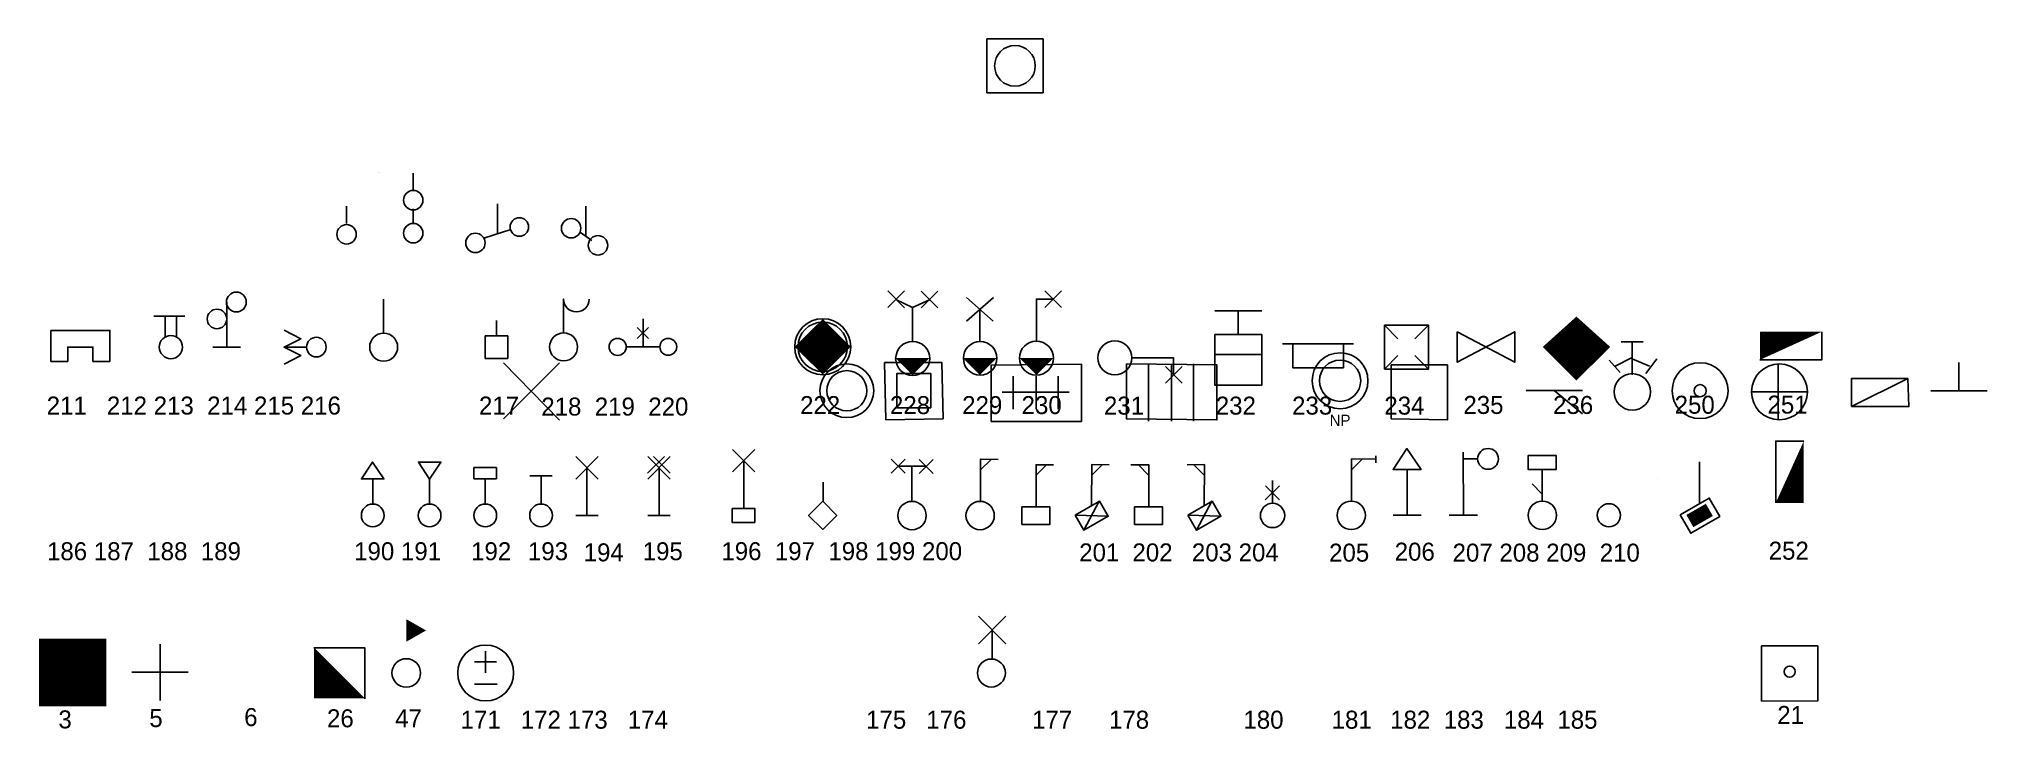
# Model space of a CAD drawing. Extents: x 0.01 to 8.68, y -0.02 to 3.07.
import ezdxf
from ezdxf.enums import TextEntityAlignment as Align

# ---------------------------------------------------------------- set-up
doc = ezdxf.new("R2010")
doc.units = 0
doc.layers.get('0').update_dxf_attribs({"linetype": 'CONTINUOUS'})

# ---------------------------------------------------------------- blocks, each defined once
blk = doc.blocks.new('3')
at = {"color": 0, "const_width": 0.6}
blk.add_lwpolyline([(-0.247631, 0.303568), (0.352874, 0.303568), (0.352874, -0.297372), (-0.247631, -0.297372)], close=True, dxfattribs=at)
blk = doc.blocks.new('5')
at = {"color": 0}
for p, q in [((0, 0.5), (0, -0.5)), ((-0.499667, 0), (0.499667, 0))]:
    blk.add_line(p, q, dxfattribs=at)
blk = doc.blocks.new('6')
at = {"color": 0}
for p, q in [((5.517708, 5.50019), (4.518385, 4.50019)), ((4.518385, 5.50019), (5.517708, 4.478558))]:
    blk.add_line(p, q, dxfattribs=at)
blk = doc.blocks.new('26')
at = {"color": 0}
blk.add_lwpolyline([(-0.003615, 0.000403, 1.275, 0, 0), (-0.452633, -0.448872, 0, 0, 0)], format="xyseb", dxfattribs=at)
blk.add_lwpolyline([(-0.456254, 0.449679), (0.449023, 0.449679), (0.448311, -0.458045)], dxfattribs=at)
blk = doc.blocks.new('47')
at = {"color": 0}
blk.add_lwpolyline([(0.351815, 0.756448, 0, 0.4, 0), (0, 0.756448, 0, 0, 0), (0, 0.247156, 0, 0, 0)], format="xyseb", dxfattribs=at)
blk.add_circle((0, 0), 0.254504, dxfattribs=at)
blk = doc.blocks.new('171')
at = {"color": 0}
for p, q in [((0.000379, 0), (0.000379, 0.389374)), ((-0.195314, 0.195825), (0.193797, 0.195825)), ((-0.199, -0.199118), (0.203146, -0.199118))]:
    blk.add_line(p, q, dxfattribs=at)
blk.add_circle((0.000379, 0), 0.497197, dxfattribs=at)
blk = doc.blocks.new('172')
at = {"color": 0}
for radius in [0.478234, 0.356903]:
    blk.add_circle((5.039474, 5.021632), radius, dxfattribs=at)
blk = doc.blocks.new('173')
at = {"color": 0}
for points in [[(4.518385, 4.500569), (5.539705, 4.521442), (5.518088, 5.521822), (4.497147, 5.521822)], [(4.714078, 4.717267), (5.319361, 4.717267), (5.322395, 5.325996), (4.714078, 5.325996)]]:
    blk.add_lwpolyline(points, close=True, dxfattribs=at)
blk = doc.blocks.new('174')
at = {"color": 0}
for p, q in [((4.605612, 5.304365), (4.605612, 4.717268)), ((5.018236, 4.717268), (5.018236, 5.304365)), ((5.409243, 5.304365), (5.409243, 4.717268)), ((4.409919, 5.021632), (5.604936, 5.021632))]:
    blk.add_line(p, q, dxfattribs=at)
blk.add_lwpolyline([(4.214226, 4.50019), (5.821867, 4.50019), (5.821867, 5.521442), (4.214226, 5.50019)], close=True, dxfattribs=at)
blk = doc.blocks.new('175')
at = {"color": 0}
for p, q in [((4.605233, 5.50019), (4.605233, 4.478558)), ((5.017857, 5.478558), (5.017857, 4.478558)), ((5.409243, 5.50019), (5.409243, 4.478558))]:
    blk.add_line(p, q, dxfattribs=at)
blk.add_lwpolyline([(4.214226, 5.49981), (4.214226, 4.521442), (5.821867, 4.50019), (5.821867, 5.478558)], close=True, dxfattribs=at)
blk = doc.blocks.new('176')
at = {"color": 0}
for p, q in [((-0.228131, 0.518117), (0.260628, 1.007207)), ((-0.228131, 1.007207), (0.260628, 0.518117)), ((0.015066, 0.76342), (0.015066, 0.244411))]:
    blk.add_line(p, q, dxfattribs=at)
blk.add_circle((0.004183, -0.002093), 0.249211, dxfattribs=at)
blk = doc.blocks.new('178')
at = {"color": 0}
blk.add_lwpolyline([(4.518385, 4.521442), (5.517708, 4.50019), (5.517708, 5.478558), (4.518385, 5.478558)], close=True, dxfattribs=at)
blk = doc.blocks.new('180')
at = {"color": 0}
for p, q in [((4.518384, 5.021632), (5.518087, 5.021632)), ((5.018236, 5.021632), (5.518087, 4.608729))]:
    blk.add_line(p, q, dxfattribs=at)
blk = doc.blocks.new('181')
at = {"color": 0}
for p, q in [((4.800926, 5.347628), (4.605612, 5.565086)), ((5.018236, 5.608729), (4.714078, 5.456547)), ((4.822543, 5.891082), (5.213929, 5.891082)), ((5.018236, 5.304365), (5.018236, 5.891082)), ((5.018236, 5.587097), (5.322395, 5.456547)), ((5.257164, 5.325996), (5.452857, 5.587097))]:
    blk.add_line(p, q, dxfattribs=at)
blk.add_circle((5.018236, 5), 0.324259, dxfattribs=at)
blk = doc.blocks.new('177')
at = {"color": 0}
for radius in [0.497197, 0.367493]:
    blk.add_circle((5.017857, 5), radius, dxfattribs=at)
blk.add_text('NP', height=0.2, dxfattribs=at).set_placement((5.017857, 4.195446), align=Align.CENTER)
blk = doc.blocks.new('182')
at = {"color": 0}
for radius in [0.497197, 0.108086]:
    blk.add_circle((5.018236, 5.021632), radius, dxfattribs=at)
blk = doc.blocks.new('183')
at = {"color": 0}
for p, q in [((4.996998, 5.50019), (4.996998, 4.522201)), ((4.540381, 5.00038), (5.518088, 5.00038))]:
    blk.add_line(p, q, dxfattribs=at)
blk.add_circle((5.018236, 5.00038), 0.497197, dxfattribs=at)
blk = doc.blocks.new('184')
at = {"color": 0}
blk.add_line((4.518764, 4.738899), (5.518467, 5.239089), dxfattribs=at)
blk.add_lwpolyline([(4.518764, 4.738899), (5.539705, 4.738899), (5.518467, 5.23871), (4.519143, 5.239089)], close=True, dxfattribs=at)
blk = doc.blocks.new('185')
at = {"color": 0}
for p, q in [((5.018236, 5.021632), (5.018236, 5.521442)), ((4.518385, 5.021632), (5.517708, 5.021632))]:
    blk.add_line(p, q, dxfattribs=at)
blk = doc.blocks.new('188')
at = {"color": 0}
for p, q in [((5.018236, 5.543074), (5.018236, 5.002277)), ((4.779309, 4.934345), (5.257543, 5.086528))]:
    blk.add_line(p, q, dxfattribs=at)
blk.add_lwpolyline([(4.410298, 5.543074, 0, 0.2, 0), (4.734557, 5.543074, 0, 0, 0), (5.318223, 5.543074, 0.2, 0, 0), (5.620864, 5.543074, 0, 0, 0)], format="xyseb", dxfattribs=at)
for centre, radius in [((5.409622, 5.13055), 0.164726), ((4.627229, 4.847438), 0.172938)]:
    blk.add_circle(centre, radius, dxfattribs=at)
blk = doc.blocks.new('189')
at = {"color": 0}
for p, q in [((4.996998, 5.49981), (4.996998, 4.959013)), ((4.887395, 5.043264), (5.103567, 4.891841))]:
    blk.add_line(p, q, dxfattribs=at)
blk.add_lwpolyline([(4.431157, 5.49981, 0, 0.2, 0), (4.733799, 5.49981, 0, 0, 0), (5.317464, 5.49981, 0.2, 0, 0), (5.620106, 5.49981, 0, 0, 0)], format="xyseb", dxfattribs=at)
for centre in [(4.735695, 5.108539), (5.213929, 4.804175)]:
    blk.add_circle(centre, 0.172938, dxfattribs=at)
blk = doc.blocks.new('190')
at = {"color": 0}
blk.add_lwpolyline([(0, 0.198295), (0, 0.649967), (0.198183, 0.649967), (-0.00367, 0.947409), (-0.201853, 0.649967), (0, 0.649967)], dxfattribs=at)
blk.add_circle((0, 0), 0.201967, dxfattribs=at)
blk = doc.blocks.new('191')
at = {"color": 0}
blk.add_lwpolyline([(0, 0.197936), (0, 0.647305), (0.20316, 0.946884), (-0.197814, 0.946884), (0, 0.647305)], dxfattribs=at)
blk.add_circle((0, 0), 0.201967, dxfattribs=at)
blk = doc.blocks.new('192')
at = {"color": 0}
blk.add_lwpolyline([(0, 0.197936), (0, 0.652654), (0.197814, 0.652654), (0.197814, 0.850591), (-0.20316, 0.850591), (-0.20316, 0.652654), (0, 0.652654)], dxfattribs=at)
blk.add_circle((0, 0), 0.201967, dxfattribs=at)
blk = doc.blocks.new('193')
at = {"color": 0}
for p, q in [((-0.197814, 0.700801), (0.197814, 0.700801)), ((0, 0.203286), (0, 0.700801))]:
    blk.add_line(p, q, dxfattribs=at)
blk.add_circle((0, 0), 0.201967, dxfattribs=at)
blk = doc.blocks.new('194')
at = {"color": 0}
for p, q in [((-0.197814, 0.647305), (0.197814, 1.048527)), ((-0.197814, 1.048527), (0.197814, 0.647305)), ((0, 0), (0, 0.845241)), ((-0.197814, 0), (0.197814, 0))]:
    blk.add_line(p, q, dxfattribs=at)
blk = doc.blocks.new('186')
at = {"color": 0}
blk.add_line((5.018236, 5.49981), (5.018236, 5.194687), dxfattribs=at)
blk.add_lwpolyline([(4.40954, 5.49981, 0, 0.2, 0), (4.714078, 5.49981, 0, 0, 0), (5.319361, 5.49981, 0.2, 0, 0), (5.600385, 5.49981, 0, 0, 0)], format="xyseb", dxfattribs=at)
blk.add_circle((5.018236, 5), 0.173055, dxfattribs=at)
blk = doc.blocks.new('187')
at = {"color": 0}
for p, q in [((5.018236, 6.086907), (5.018236, 5.784061)), ((5.018236, 5.456167), (5.018236, 5.196584))]:
    blk.add_line(p, q, dxfattribs=at)
blk.add_lwpolyline([(4.409919, 6.108159, 0, 0.2, 0), (4.696253, 6.103985, 0, 0, 0), (5.301536, 6.103985, 0.2, 0, 0), (5.604177, 6.103985, 0, 0, 0)], format="xyseb", dxfattribs=at)
for centre in [(5.018236, 5.608349), (5.018236, 5.021252)]:
    blk.add_circle(centre, 0.173055, dxfattribs=at)
blk = doc.blocks.new('195')
at = {"color": 0}
for p, q in [((-0.20316, 0.748948), (0.096234, 1.048527)), ((-0.197814, 0.647305), (0.197814, 1.048527)), ((-0.197814, 1.048527), (0.197814, 0.647305)), ((-0.10158, 1.048527), (0.197814, 0.748948)), ((0, 0), (0, 0.845241)), ((-0.197814, 0), (0.197814, 0))]:
    blk.add_line(p, q, dxfattribs=at)
blk = doc.blocks.new('196')
at = {"color": 0}
for p, q in [((-0.197814, 0.775696), (0.197814, 1.176918)), ((-0.197814, 1.176918), (0.197814, 0.775696)), ((0, 0.128391), (0, 0.973632))]:
    blk.add_line(p, q, dxfattribs=at)
blk.add_lwpolyline([(-0.20316, 0.128391), (0.197814, 0.128391), (0.197814, -0.123041), (-0.20316, -0.123041)], close=True, dxfattribs=at)
blk = doc.blocks.new('197')
at = {"color": 0}
blk.add_line((0.003739, 0.594872), (0.003739, 0.25067), dxfattribs=at)
blk.add_lwpolyline([(-0.757131, 0.597723, 0, 0.25, 0), (-0.376459, 0.597723, 0, 0, 0), (0.380145, 0.597723, 0.25, 0, 0), (0.731425, 0.597723, 0, 0, 0)], format="xyseb", dxfattribs=at)
blk.add_lwpolyline([(0, 0.254108), (-0.25395, 0), (0, -0.24742), (0.247268, 0)], close=True, dxfattribs=at)
blk = doc.blocks.new('198')
at = {"color": 0}
for p, q in [((-0.122595, 1.001088), (-0.371739, 0.755761)), ((-0.371739, 1.001088), (-0.122595, 0.751805)), ((-0.248424, 0.875976), (0.252794, 0.875976)), ((-0.001156, 0.247395), (-0.001156, 0.875976)), ((0.373086, 0.996343), (0.125819, 0.748923)), ((0.125819, 0.996343), (0.373086, 0.748923))]:
    blk.add_line(p, q, dxfattribs=at)
blk.add_circle((-0.001156, -0.000025), 0.252459, dxfattribs=at)
blk = doc.blocks.new('199')
at = {"color": 0}
blk.add_line((0.193332, 1.00005), (0.009322, 0.815925), dxfattribs=at)
blk.add_lwpolyline([(0.005643, 0.252499), (0.005643, 1.003733), (0.318459, 1.00005)], dxfattribs=at)
blk.add_circle((0, 0), 0.252459, dxfattribs=at)
blk = doc.blocks.new('200')
at = {"color": 0}
blk.add_line((0.190755, 0.901173), (0.006746, 0.717046), dxfattribs=at)
blk.add_lwpolyline([(0.003066, 0.15362), (0.003066, 0.904855), (0.315881, 0.901173)], dxfattribs=at)
blk.add_lwpolyline([(-0.2492, 0.152841), (0.2492, 0.152841), (0.2492, -0.156863), (-0.2492, -0.156863)], close=True, dxfattribs=at)
blk = doc.blocks.new('201')
at = {"color": 0}
for p, q in [((0.189312, 0.903519), (0.005304, 0.719394)), ((-0.292773, 0.009774), (0.295718, -0.012721)), ((-0.13591, -0.261921), (0.135374, 0.256964))]:
    blk.add_line(p, q, dxfattribs=at)
blk.add_lwpolyline([(0, 0.180996), (0.001624, 0.907201), (0.314439, 0.903519)], dxfattribs=at)
blk.add_lwpolyline([(-0.292773, 0.009774), (0.138855, 0.258974), (0.295718, -0.012721), (-0.13591, -0.261921)], close=True, dxfattribs=at)
blk = doc.blocks.new('202')
at = {"color": 0}
blk.add_line((0, 0.715939), (-0.180871, 0.900957), dxfattribs=at)
blk.add_lwpolyline([(0.003066, 0.15362), (0.003066, 0.904855), (-0.31351, 0.900957)], dxfattribs=at)
blk.add_lwpolyline([(-0.2492, 0.152841), (0.2492, 0.152841), (0.2492, -0.156863), (-0.2492, -0.156863)], close=True, dxfattribs=at)
blk = doc.blocks.new('203')
at = {"color": 0}
for p, q in [((0, 0.715939), (-0.18489, 0.900958)), ((-0.292773, 0.009774), (0.295718, -0.012721)), ((-0.13591, -0.261921), (0.135374, 0.256964))]:
    blk.add_line(p, q, dxfattribs=at)
blk.add_lwpolyline([(0, 0.180996), (0.001624, 0.907201), (-0.301453, 0.904979)], dxfattribs=at)
blk.add_lwpolyline([(-0.292773, 0.009774), (0.138855, 0.258974), (0.295718, -0.012721), (-0.13591, -0.261921)], close=True, dxfattribs=at)
blk = doc.blocks.new('204')
at = {"color": 0}
for p, q in [((-0.124863, 0.278135), (0.128357, 0.531529)), ((-0.120844, 0.531529), (0.128357, 0.278135)), ((0, 0.625551), (0, 0.212508))]:
    blk.add_line(p, q, dxfattribs=at)
blk.add_lwpolyline([(-0.757114, 0.626485, 0, 0.25, 0), (-0.376441, 0.626485, 0, 0, 0), (0.380162, 0.626485, 0.25, 0, 0), (0.731442, 0.626485, 0, 0, 0)], format="xyseb", dxfattribs=at)
blk.add_circle((0.003756, 0.001723), 0.216319, dxfattribs=at)
blk = doc.blocks.new('205')
at = {"color": 0}
for p, q in [((0.434339, 0.936155), (0.434339, 1.056518)), ((0.192688, 0.999809), (0.008677, 0.815682))]:
    blk.add_line(p, q, dxfattribs=at)
blk.add_lwpolyline([(0.004997, 0.252257), (0.004997, 1.003491), (0.433446, 1.001269)], dxfattribs=at)
blk.add_circle((-0.000645, -0.000241), 0.252459, dxfattribs=at)
blk = doc.blocks.new('206')
at = {"color": 0}
blk.add_line((-0.252745, 0), (0.248533, 0), dxfattribs=at)
blk.add_lwpolyline([(0, 0), (0.000011, 0.816131), (0.24774, 0.816131), (-0.004576, 1.187935), (-0.252304, 0.816131), (0.000011, 0.816131)], dxfattribs=at)
blk = doc.blocks.new('207')
at = {"color": 0}
for p, q in [((0.004213, 0), (0, 1.125399)), ((0, 1.003165), (0.256958, 1.003165)), ((-0.248533, 0), (0.252745, 0))]:
    blk.add_line(p, q, dxfattribs=at)
blk.add_circle((0.442304, 1.003165), 0.185346, dxfattribs=at)
blk = doc.blocks.new('208')
at = {"color": 0}
blk.add_line((0, 0.375133), (-0.181134, 0.560591), dxfattribs=at)
blk.add_lwpolyline([(0, 0.24742), (0, 0.815818), (0.247268, 0.815818), (0.247268, 1.063239), (-0.25395, 1.063239), (-0.25395, 0.815818), (0, 0.815818)], dxfattribs=at)
blk.add_circle((0, 0), 0.252459, dxfattribs=at)
blk = doc.blocks.new('209')
at = {"color": 0}
blk.add_circle((0, 0), 0.206, dxfattribs=at)
blk = doc.blocks.new('210')
at = {"color": 0}
blk.add_line((0.000244, 0.948315), (0.000244, 0.21009), dxfattribs=at)
for points in [[(-0.604342, 0.949178, 0, 0.2, 0), (-0.299804, 0.949178, 0, 0, 0), (0.305479, 0.949178, 0.2, 0, 0), (0.586503, 0.949178, 0, 0, 0)], [(-0.750132, 0.649715, 0, 0.2, 0), (-0.500757, 0.646343, 0, 0, 0), (0.500113, 0.646343, 0.2, 0, 0), (0.749488, 0.646343, 0, 0, 0)]]:
    blk.add_lwpolyline(points, format="xyseb", dxfattribs=at)
blk.add_lwpolyline([(-0.34626, 0.00784), (0.171693, 0.30688), (0.359929, -0.019153), (-0.158025, -0.318194)], close=True, dxfattribs=at)
at = {"color": 0, "const_width": 0.25}
blk.add_lwpolyline([(-0.17336, -0.101816), (0.173171, 0.095479)], dxfattribs=at)
blk = doc.blocks.new('212')
at = {"color": 0}
for p, q in [((-0.300601, 0.549104), (0.248115, 0.549104)), ((-0.1002, 0.176668), (-0.1002, 0.549104)), ((0.1002, 0.176668), (0.1002, 0.549104))]:
    blk.add_line(p, q, dxfattribs=at)
blk.add_circle((0, 0), 0.205566, dxfattribs=at)
blk = doc.blocks.new('211')
at = {"color": 0}
blk.add_lwpolyline([(-0.52486, 0.296038), (0.52486, 0.296038), (0.52486, -0.253065), (0.224258, -0.253065), (0.224258, 0), (-0.224258, 0), (-0.224258, -0.253065), (-0.52486, -0.253065)], close=True, dxfattribs=at)
blk.add_lwpolyline([(0, 0, 0, 0, 0), (-0.226804, -0.392835, 0.2, 0, 0), (-0.374823, -0.649212, 0, 0, 0)], format="xyseb", dxfattribs=at)
blk = doc.blocks.new('213')
at = {"color": 0}
for p, q in [((0, 0.802169), (0, 0)), ((-0.248115, 0), (0.248115, 0))]:
    blk.add_line(p, q, dxfattribs=at)
for centre, radius in [((0.171772, 0.802169), 0.176544), ((-0.174158, 0.501355), 0.174158)]:
    blk.add_circle(centre, radius, dxfattribs=at)
blk = doc.blocks.new('214')
at = {"color": 0}
blk.add_line((-0.572574, 0), (-0.171772, 0), dxfattribs=at)
blk.add_lwpolyline([(-0.572574, -0.300601), (-0.271761, -0.147915), (-0.572574, 0), (-0.271761, 0.147915), (-0.572574, 0.300601)], dxfattribs=at)
blk.add_circle((0.002386, 0), 0.174158, dxfattribs=at)
blk = doc.blocks.new('215')
at = {"color": 0}
blk.add_line((0, 0.244749), (0, 0.850399), dxfattribs=at)
blk.add_circle((0, 0), 0.248897, dxfattribs=at)
blk = doc.blocks.new('216')
at = {"color": 0}
blk.add_lwpolyline([(0, -0.402384, 0, 0, 0), (0, 0.199118, 0.3, 0, 0), (0, 0.601502, 0, 0, 0)], format="xyseb", dxfattribs=at)
blk = doc.blocks.new('217')
at = {"color": 0}
blk.add_line((0.002991, 0.475898), (0.002991, 0.200536), dxfattribs=at)
blk.add_lwpolyline([(-0.605705, 0.478178, 0, 0.2, 0), (-0.301167, 0.478178, 0, 0, 0), (0.304116, 0.478178, 0.2, 0, 0), (0.58514, 0.478178, 0, 0, 0)], format="xyseb", dxfattribs=at)
blk.add_lwpolyline([(-0.197413, 0.200536), (0.203395, 0.200536), (0.203395, -0.200536), (-0.197413, -0.200536)], close=True, dxfattribs=at)
blk = doc.blocks.new('218')
at = {"color": 0}
blk.add_lwpolyline([(0, 0.244749), (0, 0.850399, 1), (0.456042, 0.850399, -4.028258)], format="xyb", dxfattribs=at)
blk.add_circle((0, 0), 0.248897, dxfattribs=at)
blk = doc.blocks.new('219')
at = {"color": 0}
for p, q in [((0.101391, 0.347826), (-0.098977, 0.149758)), ((-0.098977, 0.347826), (0.101391, 0.149758)), ((0.002414, 0.5), (0.002414, 0)), ((0, 0), (-0.296931, 0)), ((0.002414, 0), (0.301759, 0))]:
    blk.add_line(p, q, dxfattribs=at)
blk.add_lwpolyline([(-0.606282, 0.502333, 0, 0.2, 0), (-0.301744, 0.502333, 0, 0, 0), (0.303539, 0.502333, 0.2, 0, 0), (0.584563, 0.502333, 0, 0, 0)], format="xyseb", dxfattribs=at)
for centre, radius in [((-0.449018, 0), 0.152087), ((0.451432, 0), 0.149673)]:
    blk.add_circle(centre, radius, dxfattribs=at)
blk = doc.blocks.new('220')
at = {"color": 0}
blk.add_lwpolyline([(4.518385, 4.521063), (5.517708, 4.521442), (5.517708, 5.478178), (4.518385, 5.478178)], close=True, dxfattribs=at)
blk.add_circle((5.018236, 5), 0.361746, dxfattribs=at)
blk = doc.blocks.new('222')
at = {"color": 0}
blk.add_lwpolyline([(0, 0.247272, 0, 0.5, 0), (0, 0, 0.5, 0, 0), (0, -0.247272, 0, 0, 0)], format="xyseb", dxfattribs=at)
for radius in [0.249437, 0.219726]:
    blk.add_circle((0, 0), radius, dxfattribs=at)
blk = doc.blocks.new('228')
at = {"color": 0}
for p, q in [((-0.369607, 0.996574), (-0.120463, 0.747291)), ((-0.120463, 0.996574), (-0.369607, 0.751247)), ((0, 0.75212), (-0.250503, 0.868887)), ((0.375218, 0.991829), (0.127951, 0.744409)), ((0.127951, 0.991829), (0.375218, 0.744409))]:
    blk.add_line(p, q, dxfattribs=at)
blk.add_lwpolyline([(0.250503, 0.865453), (0, 0.75212), (0, 0.250707)], dxfattribs=at)
blk.add_lwpolyline([(0, 0, 0.5, 0, 0), (0, -0.250707, 0, 0, 0)], format="xyseb", dxfattribs=at)
blk.add_circle((0.000976, -0.004539), 0.252459, dxfattribs=at)
blk = doc.blocks.new('229')
at = {"color": 0}
for p, q in [((0.202461, 0.899796), (-0.199029, 0.549494)), ((-0.199029, 0.899796), (0.199029, 0.549494)), ((0, 0.243838), (0, 0.721211))]:
    blk.add_line(p, q, dxfattribs=at)
blk.add_lwpolyline([(0, 0, 0.5, 0, 0), (0, -0.250707, 0, 0, 0)], format="xyseb", dxfattribs=at)
blk.add_circle((0.004183, -0.002093), 0.249211, dxfattribs=at)
blk = doc.blocks.new('230')
at = {"color": 0}
for p, q in [((0.373086, 0.996343), (0.125819, 0.748923)), ((0.125819, 0.996343), (0.373086, 0.748923))]:
    blk.add_line(p, q, dxfattribs=at)
blk.add_lwpolyline([(0, 0.250707), (0, 0.875756), (0.247071, 0.875756)], dxfattribs=at)
blk.add_lwpolyline([(0, 0, 0.5, 0, 0), (0, -0.250707, 0, 0, 0)], format="xyseb", dxfattribs=at)
blk.add_circle((-0.001156, -0.000025), 0.252459, dxfattribs=at)
blk = doc.blocks.new('231')
at = {"color": 0}
for p, q in [((0.996343, -0.373086), (0.748923, -0.125819)), ((0.996343, -0.125819), (0.748923, -0.373086))]:
    blk.add_line(p, q, dxfattribs=at)
blk.add_lwpolyline([(0.871612, -0.250707), (0.871612, 0), (0.250503, 0)], dxfattribs=at)
blk.add_circle((-0.000025, 0.001156), 0.252459, dxfattribs=at)
blk = doc.blocks.new('232')
at = {"color": 0}
for p, q in [((0, 0.69717), (0.350017, 0.69717)), ((-0.353449, 0.048081), (0.350017, 0.048081))]:
    blk.add_line(p, q, dxfattribs=at)
blk.add_lwpolyline([(-0.350017, 0.69717), (0, 0.69717), (0, 0.346868), (-0.350017, 0.346868), (-0.350017, -0.401817), (0.350017, -0.401817), (0.350017, 0.346868), (0, 0.346868)], dxfattribs=at)
blk = doc.blocks.new('233')
at = {"color": 0}
blk.add_line((0.374038, 0.175151), (0.521594, 0.175151), dxfattribs=at)
blk.add_lwpolyline([(-0.528458, 0.175151), (0.374038, 0.175151), (0.374038, -0.178586), (-0.37747, -0.178586), (-0.37747, 0.175151)], dxfattribs=at)
blk = doc.blocks.new('234')
at = {"color": 0}
for p, q in [((-0.329428, 0.322828), (-0.13383, 0.120202)), ((0.322565, 0.322828), (0.120104, 0.120202)), ((-0.33286, -0.329696), (-0.13383, -0.12707)), ((0.322565, -0.326262), (0.120104, -0.12707))]:
    blk.add_line(p, q, dxfattribs=at)
blk.add_lwpolyline([(-0.329428, 0.322828), (0.322565, 0.322828), (0.322565, -0.326262), (-0.329428, -0.326262)], close=True, dxfattribs=at)
blk = doc.blocks.new('235')
at = {"color": 0}
blk.add_lwpolyline([(-0.427041, 0.22362), (0.423705, -0.226957), (0.423705, 0.22362), (-0.427041, -0.226957)], close=True, dxfattribs=at)
blk = doc.blocks.new('236')
at = {"color": 0}
blk.add_lwpolyline([(0, 0.449898, 0, 1, 0), (0, 0, 1, 0, 0), (0, -0.497979, 0, 0, 0)], format="xyseb", dxfattribs=at)
blk = doc.blocks.new('21')
at = {"color": 0}
blk.add_lwpolyline([(-0.500262, -0.522648), (0.499472, -0.521442), (0.499472, 0.456926), (-0.499851, 0.456926)], close=True, dxfattribs=at)
blk.add_circle((0, 0), 0.099484, dxfattribs=at)
blk = doc.blocks.new('250')
at = {"color": 0}
blk.add_lwpolyline([(-0.000604, -0.999816, 0, 0, 0), (-0.000604, -0.398314, 0.3, 0, 0), (-0.000604, 0.00407, 0, 0, 0)], format="xyseb", dxfattribs=at)
blk = doc.blocks.new('251')
at = {"color": 0}
for points in [[(0, 0.25, 1.1, 0, 0), (0, 0, 0, 0, 0)], [(-0.551, 0, 0.5, 0, 0), (0, 0, 0, 0, 0)]]:
    blk.add_lwpolyline(points, format="xyseb", dxfattribs=at)
blk.add_lwpolyline([(0.552, 0.25), (0.552, -0.249), (-0.551, -0.25)], dxfattribs=at)
blk = doc.blocks.new('252')
at = {"color": 0}
for points in [[(0.249, 0, 1.1, 0, 0), (0, 0, 0, 0, 0)], [(0, -0.55, 0.5, 0, 0), (0, 0, 0, 0, 0)]]:
    blk.add_lwpolyline(points, format="xyseb", dxfattribs=at)
blk.add_lwpolyline([(0.249, 0.55), (-0.25, 0.55), (-0.25, -0.55)], dxfattribs=at)

msp = doc.modelspace()

# ---------------------------------------------------------------- block references
at = {"color": 0}
for name, p, xscale, yscale, zscale in [('220', (3.0993, 1.6981), 0.25, 0.25, 0.25), ('187', (0.4229, 0.9487), 0.25, 0.25, 0.25), ('186', (0.1264, 0.9487), 0.25, 0.25, 0.25), ('188', (0.7973, 0.9487), 0.25, 0.25, 0.25), ('189', (1.1959, 0.9487), 0.25, 0.25, 0.25), ('213', (0.8479, 1.6971), 0.25, 0.25, 0.25), ('215', (1.546, 1.6971), 0.25, 0.25, 0.25), ('218', (2.3462, 1.6981), 0.25, 0.25, 0.25), ('222', (3.4989, 1.6985), 0.5, 0.5, 0.5), ('228', (3.8988, 1.6481), 0.3, 0.3, 0.3), ('229', (4.1979, 1.6481), 0.3, 0.3, 0.3), ('230', (4.4497, 1.6481), 0.3, 0.3, 0.3), ('236', (6.8514, 1.698), 0.3, 0.3, 0.3), ('212', (0.5995, 1.6971), 0.25, 0.25, 0.25), ('216', (1.8072, 1.6971), 0.25, 0.25, 0.25), ('217', (2.047, 1.6971), 0.25, 0.25, 0.25), ('219', (2.699, 1.6981), 0.25, 0.25, 0.25), ('232', (5.3475, 1.6491), 0.3, 0.3, 0.3), ('250', (7.35, 1.8507), 0.25, 0.25, 0.25), ('251', (7.8054, 1.703), 0.25, 0.25, 0.25), ('211', (0.197, 1.6971), 0.25, 0.25, 0.25), ('214', (1.2462, 1.6971), 0.25, 0.25, 0.25), ('234', (6.0971, 1.6975), 0.3, 0.3, 0.3), ('235', (6.4496, 1.698), 0.3, 0.3, 0.3), ('231', (4.7982, 1.6491), 0.3, 0.3, 0.3), ('233', (5.7029, 1.6588), 0.3, 0.3, 0.3), ('177', (4.5455, 0.2976), 0.25, 0.25, 0.25), ('181', (5.8452, 0.248), 0.25, 0.25, 0.25), ('6', (0.9487, 0.2525), 0.25, 0.25, 0.25), ('172', (2.3463, 0.2478), 0.25, 0.25, 0.25), ('173', (2.6496, 0.2478), 0.25, 0.25, 0.25), ('174', (3.1944, 0.2416), 0.25, 0.25, 0.25), ('175', (3.7965, 0.248), 0.25, 0.25, 0.25), ('178', (4.898, 0.248), 0.25, 0.25, 0.25), ('182', (6.1468, 0.2478), 0.25, 0.25, 0.25), ('183', (6.4997, 0.2478), 0.25, 0.25, 0.25), ('185', (7.2983, 0.2478), 0.25, 0.25, 0.25), ('180', (5.4982, 0.248), 0.25, 0.25, 0.25), ('184', (6.9454, 0.2478), 0.25, 0.25, 0.25), ('196', (3.1473, 0.9479), 0.25, 0.25, 0.25), ('205', (5.8499, 0.9491), 0.25, 0.25, 0.25), ('206', (6.0988, 0.9491), 0.25, 0.25, 0.25), ('207', (6.3477, 0.9491), 0.25, 0.25, 0.25), ('208', (6.6997, 0.9491), 0.25, 0.25, 0.25), ('252', (7.8002, 1.1415), 0.25, 0.25, 0.25), ('190', (1.4973, 0.9487), 0.25, 0.25, 0.25), ('191', (1.7501, 0.9487), 0.25, 0.25, 0.25), ('192', (1.9981, 0.9487), 0.25, 0.25, 0.25), ('194', (2.4502, 0.9487), 0.25, 0.25, 0.25), ('195', (2.771, 0.9487), 0.25, 0.25, 0.25), ('197', (3.4997, 0.9479), 0.25, 0.25, 0.25), ('198', (3.8962, 0.9479), 0.25, 0.25, 0.25), ('199', (4.1991, 0.9479), 0.25, 0.25, 0.25), ('200', (4.4469, 0.9479), 0.25, 0.25, 0.25), ('201', (4.6948, 0.9479), 0.25, 0.25, 0.25), ('202', (4.9481, 0.9479), 0.25, 0.25, 0.25), ('203', (5.1959, 0.9479), 0.25, 0.25, 0.25), ('204', (5.4988, 0.9479), 0.25, 0.25, 0.25), ('210', (7.3992, 0.9491), 0.25, 0.25, 0.25), ('193', (2.246, 0.9487), 0.25, 0.25, 0.25), ('209', (6.9958, 0.9491), 0.25, 0.25, 0.25), ('47', (1.6467, 0.2478), 0.25, 0.25, 0.25), ('176', (4.2481, 0.248), 0.25, 0.25, 0.25), ('3', (0.1497, 0.2493), 0.25, 0.25, 0.25), ('5', (0.5512, 0.2507), 0.25, 0.25, 0.25), ('26', (1.3496, 0.2478), 0.25, 0.25, 0.25), ('171', (1.9996, 0.2478), 0.25, 0.25, 0.25), ('21', (7.7999, 0.2537), 0.25, 0.25, 0.25)]:
    msp.add_blockref(name, p, dxfattribs=dict(at, xscale=xscale, yscale=yscale, zscale=zscale))

# ---------------------------------------------------------------- texts
for s, p in [('211   212 213  214 215 216 ', (0.0471, 1.3972)), ('217', (1.9699, 1.3972)), ('218  219  220', (2.2471, 1.3927)), ('222', (3.3982, 1.3992)), ('228', (3.798, 1.3992)), ('229', (4.1192, 1.3992)), ('230', (4.3836, 1.3992)), ('231', (4.7497, 1.3969)), ('232', (5.2473, 1.3969)), ('233', (5.5866, 1.3969)), ('234', (5.9969, 1.3969)), ('235', (6.3485, 1.3999)), ('236', (6.7475, 1.3999)), ('250', (7.2882, 1.4008)), ('251', (7.7013, 1.4015)), ('186 187  188  189', (0.0486, 0.7492)), ('190 191', (1.4147, 0.7492)), ('192', (1.9349, 0.7492)), ('193', (2.1877, 0.7492)), ('194 ', (2.4356, 0.7443)), ('195', (2.6981, 0.7492)), ('196  197  198 199 200 ', (3.0481, 0.7495)), ('201 ', (4.6397, 0.744)), ('202', (4.8765, 0.744)), ('203 204', (5.1408, 0.744)), ('205 ', (5.7512, 0.743)), ('206 ', (6.043, 0.7473)), ('207 208 209  210', (6.3005, 0.743)), ('252', (7.7065, 0.7517)), ('5', (0.5037, 0.0072)), ('6', (0.9255, 0.0116)), ('26', (1.2939, 0.0062)), ('21', (7.7447, 0.0211)), ('3', (0.0993, 0.0014)), ('47', (1.5972, 0.0062)), ('171   172 173   174', (1.8882, 0)), ('175   176', (3.6919, 0)), ('177', (4.4299, 0)), ('178', (4.7723, 0)), ('180', (5.3701, 0)), ('181', (5.7626, 0)), ('182  183   184  185', (6.023, 0))]:
    msp.add_text(s, height=0.08, dxfattribs=at).set_placement(p)

doc.saveas('drawing.dxf')
